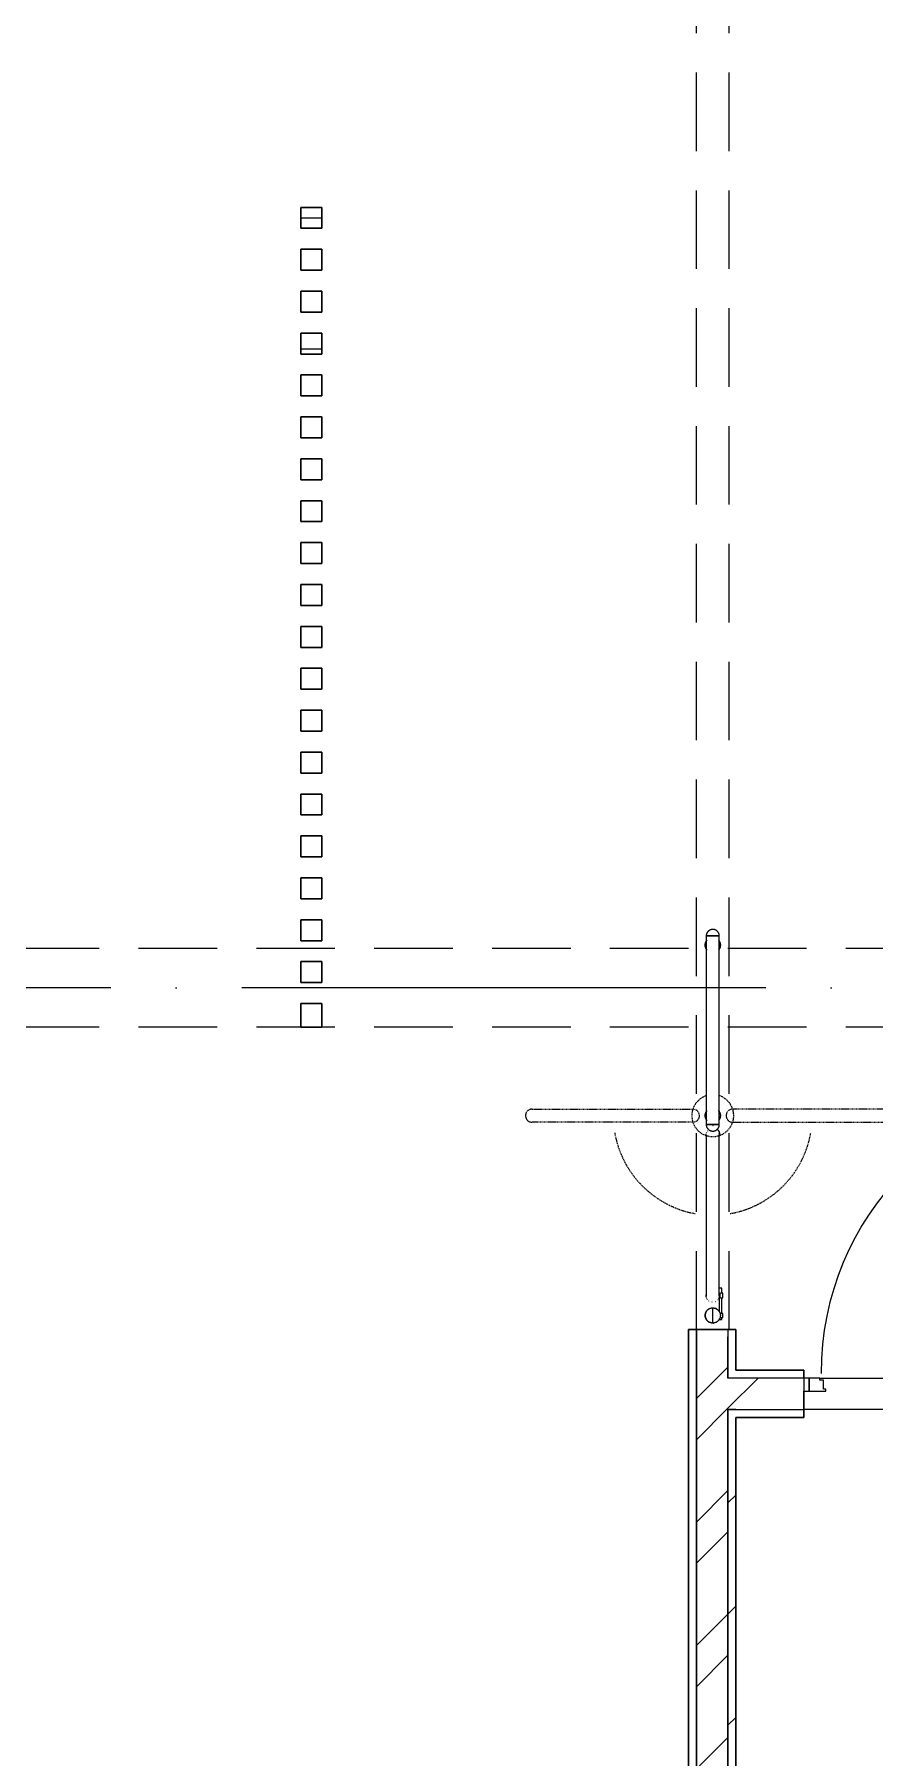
# Model space of a CAD drawing. Header units: millimetres. Extents: x -88595 to 880822, y -1054509 to -148035.
# Drawn here: x 195821 to 199028, y -244491 to -237912 of the extents above; entities that cross this region are included whole.
import ezdxf

# ---------------------------------------------------------------- set-up
doc = ezdxf.new("R2010")
doc.units = ezdxf.units.MM
for name, pattern in [('ADSK_Линия сетки', [25, 20, -2.5, 0, -2.5]), ('ADSK_Невидимые', [5, 3, -2]), ('ADSK_Сверху', [4.5, 3, -1.5])]:
    doc.linetypes.add(name, pattern=pattern)
for name, color, linetype, lineweight in [('Двери', 7, 'Continuous', 9), ('Линии', 7, 'Continuous', 9), ('Обобщенные модели', 7, 'Continuous', 18), ('Оборудование', 7, 'Continuous', 18), ('Оси', 7, 'Continuous', 9), ('Стены внутренние', 7, 'Continuous', 18), ('Стены наружные', 7, 'Continuous', 18), ('Стены штриховка', 7, 'Continuous', 9)]:
    doc.layers.add(name, color=color, linetype=linetype, lineweight=lineweight)
doc.layers.add('Двери открывание', color=7, linetype='Continuous', lineweight=9, true_color=0xc0c0c0)

# ---------------------------------------------------------------- blocks, each defined once
blk = doc.blocks.new('1 этаж')
at = {"layer": 'Двери'}
for p, q in [((234887.7, 685272.6), (234887.7, 685222.6)), ((234907.7, 685272.6), (234887.7, 685272.6)), ((234887.7, 685222.6), (234907.7, 685222.6)), ((234907.7, 685222.6), (234907.7, 685272.6)), ((234948.7, 685272.6), (234907.7, 685272.6)), ((234907.7, 685272.6), (234907.7, 685222.6)), ((234907.7, 685222.6), (234971.7, 685222.6)), ((234948.7, 685264.6), (234948.7, 685272.6)), ((234962.7, 685264.6), (234948.7, 685264.6)), ((234962.7, 685230.6), (234962.7, 685264.6)), ((234971.7, 685230.6), (234962.7, 685230.6)), ((234971.7, 685222.6), (234971.7, 685230.6))]:
    blk.add_line(p, q, dxfattribs=at)
at = {"layer": 'Двери открывание'}
blk.add_arc((236051.7, 685290.6), 1098, 90.93932, 180, dxfattribs=at)
at = {"layer": 'Линии', "linetype": 'ADSK_Сверху', "ltscale": 100}
for p, q in [((234477.7, 685457.6), (234477.7, 692462.6)), ((234602.7, 685457.6), (234602.7, 692462.6)), ((240297.7, 686912.6), (219832.7, 686912.6)), ((240297.7, 686612.6), (219832.7, 686612.6))]:
    blk.add_line(p, q, dxfattribs=at)
at = {"layer": 'Обобщенные модели'}
for p, q in [((234515.2, 686960.6), (234515.2, 686240.6)), ((234565.2, 686960.6), (234515.2, 686960.6)), ((234515.2, 686960.6), (234540.2, 686960.6)), ((234540.2, 686960.6), (234565.2, 686960.6)), ((234565.2, 686240.6), (234565.2, 686960.6)), ((234568.7, 686269.4), (234568.9, 686270.5)), ((234515.2, 686240.6), (234565.2, 686240.6)), ((234540.2, 686240.6), (234515.2, 686240.6)), ((234516.8, 686209.4), (234517.2, 686210.3)), ((234520.2, 686215.5), (234520.8, 686216.3)), ((234565.2, 686240.6), (234540.2, 686240.6)), ((234565.1, 686259.7), (234565.6, 686260.7)), ((234568.2, 686200.6), (234565.2, 686200.6)), ((234515.2, 686125.6), (234515.2, 685661.6)), ((234565.2, 685661.6), (234565.2, 686125.6)), ((234575.2, 685615.6), (234565.2, 685615.6)), ((234575.2, 685596.6), (234575.2, 685615.6)), ((234517.4, 685576.4), (234517, 685577.3)), ((234520.5, 685571.2), (234519.9, 685572)), ((234525.5, 685566.4), (234524.7, 685567)), ((234537.5, 685561.8), (234536.5, 685561.9)), ((234550.2, 685563.7), (234549.3, 685563.3)), ((234560.3, 685571.7), (234559.7, 685570.9)), ((234565.2, 685596.6), (234568.2, 685596.6)), ((234565.2, 685592.3), (234565.2, 685579.1)), ((234565.2, 685579.1), (234565.2, 685525.4)), ((234568.2, 685579.1), (234565.2, 685579.1)), ((234568.2, 685596.6), (234570.2, 685596.6)), ((234568.2, 685579.1), (234568.2, 685596.6)), ((234570.2, 685579.1), (234568.2, 685579.1)), ((234578.2, 685596.6), (234570.2, 685596.6)), ((234570.2, 685579.1), (234578.2, 685579.1)), ((234575.2, 685519.1), (234575.2, 685579.1)), ((234578.2, 685579.1), (234578.2, 685596.6)), ((234540.2, 685538.7), (234540.2, 685540.6)), ((234540.2, 685482.6), (234540.2, 685540.6)), ((234540.2, 685482.6), (234540.2, 685483.8)), ((234565.2, 685499.1), (234565.2, 685495.6)), ((234565.2, 685495.6), (234575.2, 685495.6)), ((234567.5, 685519.1), (234570.2, 685519.1)), ((234570.2, 685504.1), (234567.8, 685504.1)), ((234578.2, 685519.1), (234570.2, 685519.1)), ((234570.2, 685504.1), (234578.2, 685504.1)), ((234575.2, 685495.6), (234575.2, 685504.1)), ((234578.2, 685504.1), (234578.2, 685519.1))]:
    blk.add_line(p, q, dxfattribs=at)
at = {"layer": 'Обобщенные модели', "linetype": 'ADSK_Невидимые'}
for p, q in [((233850.2, 686299.6), (234464.2, 686299.6)), ((235230.2, 686299.6), (234616.2, 686299.6)), ((234464.2, 686249.6), (233850.2, 686249.6)), ((234616.2, 686249.6), (235230.2, 686249.6))]:
    blk.add_line(p, q, dxfattribs=at)
at = {"layer": 'Обобщенные модели', "flags": 128}
for points in [[(234518.6, 686906.2), (234517.9, 686907.1), (234517.1, 686908), (234516.5, 686909), (234515.8, 686909.9), (234515.2, 686910.9), (234514.6, 686911.9), (234514.1, 686913), (234513.6, 686914), (234513.2, 686915.1), (234512.8, 686916.2), (234512.4, 686917.3), (234512.1, 686918.4), (234511.9, 686919.5), (234511.6, 686920.7), (234511.5, 686921.8), (234511.3, 686923), (234511.2, 686924.1), (234511.2, 686925.3), (234511.2, 686926.5), (234511.3, 686927.6), (234511.4, 686928.8), (234511.5, 686929.9), (234511.7, 686931.1), (234512, 686932.2), (234512.3, 686933.3), (234512.6, 686934.4), (234513, 686935.5), (234513.4, 686936.6), (234513.8, 686937.7), (234514.3, 686938.7), (234514.9, 686939.7), (234515.5, 686940.7), (234516.1, 686941.7), (234516.8, 686942.7), (234517.5, 686943.6), (234518.2, 686944.5)], [(234512.9, 686935.3), (234512.5, 686934.2), (234512.2, 686933.1), (234511.9, 686932), (234511.7, 686930.8), (234511.5, 686929.7), (234511.4, 686928.5), (234511.3, 686927.4), (234511.2, 686926.2), (234511.2, 686925.6)], [(234515.4, 686940.6), (234514.8, 686939.5), (234514.2, 686938.5), (234513.8, 686937.5), (234513.3, 686936.4)], [(234565.2, 686960.6), (234565.2, 686961.6), (234565.1, 686962.6), (234565, 686963.6), (234564.9, 686964.6), (234564.7, 686965.6), (234564.5, 686966.5), (234564.2, 686967.5), (234563.9, 686968.5), (234563.6, 686969.4), (234563.2, 686970.3), (234562.8, 686971.3), (234562.4, 686972.1), (234561.9, 686973), (234561.4, 686973.9), (234560.8, 686974.7), (234560.3, 686975.5), (234559.7, 686976.3), (234559, 686977.1), (234558.3, 686977.8), (234557.6, 686978.5), (234556.9, 686979.2), (234556.1, 686979.9), (234555.4, 686980.5), (234554.5, 686981.1), (234553.7, 686981.6), (234552.9, 686982.2), (234552, 686982.7), (234551.1, 686983.1), (234550.2, 686983.5), (234549.3, 686983.9), (234548.3, 686984.2), (234547.4, 686984.6), (234546.4, 686984.8), (234545.4, 686985.1), (234544.5, 686985.2), (234543.5, 686985.4), (234542.5, 686985.5), (234541.5, 686985.6), (234540.5, 686985.6), (234539.5, 686985.6), (234538.5, 686985.5), (234537.5, 686985.5), (234536.5, 686985.3), (234535.5, 686985.2), (234534.5, 686985), (234533.6, 686984.7), (234532.6, 686984.4), (234531.7, 686984.1), (234530.7, 686983.7), (234529.8, 686983.3), (234528.9, 686982.9), (234528, 686982.4), (234527.2, 686981.9), (234526.3, 686981.4), (234525.5, 686980.8), (234524.7, 686980.2), (234523.9, 686979.6), (234523.2, 686978.9), (234522.5, 686978.2), (234521.8, 686977.5), (234521.1, 686976.7), (234520.5, 686976), (234519.9, 686975.2), (234519.3, 686974.3), (234518.8, 686973.5), (234518.3, 686972.6), (234517.8, 686971.7), (234517.4, 686970.8), (234517, 686969.9), (234516.7, 686969), (234516.3, 686968), (234516.1, 686967.1), (234515.8, 686966.1), (234515.6, 686965.1), (234515.5, 686964.1), (234515.3, 686963.1), (234515.3, 686962.1), (234515.2, 686961.1), (234515.2, 686960.6)], [(234561.8, 686945), (234562.6, 686944.1), (234563.3, 686943.2), (234564, 686942.2), (234564.6, 686941.3), (234565.2, 686940.3), (234565.8, 686939.3), (234566.3, 686938.2), (234566.8, 686937.2), (234567.2, 686936.1), (234567.6, 686935), (234568, 686933.9), (234568.3, 686932.8), (234568.6, 686931.7), (234568.8, 686930.5), (234569, 686929.4), (234569.1, 686928.2), (234569.2, 686927.1), (234569.2, 686925.9), (234569.2, 686924.8), (234569.1, 686923.6), (234569, 686922.4), (234568.9, 686921.3), (234568.7, 686920.2), (234568.5, 686919), (234568.2, 686917.9), (234567.8, 686916.8), (234567.5, 686915.7), (234567, 686914.6), (234566.6, 686913.5), (234566.1, 686912.5), (234565.5, 686911.5), (234564.9, 686910.5), (234564.3, 686909.5), (234563.7, 686908.5), (234563, 686907.6), (234562.2, 686906.7)], [(234566.4, 686938), (234565.9, 686939), (234565.4, 686940)], [(234568.8, 686930.2), (234568.6, 686931.4), (234568.4, 686932.5), (234568.1, 686933.6), (234567.7, 686934.7), (234567.4, 686935.8)], [(234569.2, 686925.6), (234569.2, 686926.8), (234569.1, 686927.9), (234569, 686929.1)], [(234511.2, 686925.6), (234511.2, 686924.4), (234511.3, 686923.3), (234511.4, 686922.1)], [(234511.8, 686919.8), (234512, 686918.7), (234512.3, 686917.6), (234512.7, 686916.5), (234513.1, 686915.4)], [(234514, 686913.3), (234514.5, 686912.2), (234515, 686911.2)], [(234565.1, 686910.7), (234565.6, 686911.7), (234566.2, 686912.7), (234566.7, 686913.7)], [(234567.1, 686914.8), (234567.5, 686915.9), (234567.9, 686917), (234568.2, 686918.1), (234568.5, 686919.2), (234568.7, 686920.4), (234568.9, 686921.5), (234569.1, 686922.7), (234569.2, 686923.8), (234569.2, 686925), (234569.2, 686925.6)], [(234518.6, 686255.2), (234517.9, 686256.1), (234517.1, 686257), (234516.5, 686258), (234515.8, 686258.9), (234515.2, 686259.9), (234514.6, 686260.9), (234514.1, 686262), (234513.6, 686263), (234513.2, 686264.1), (234512.8, 686265.2), (234512.4, 686266.3), (234512.1, 686267.4), (234511.9, 686268.5), (234511.6, 686269.7), (234511.5, 686270.8), (234511.3, 686272), (234511.2, 686273.1), (234511.2, 686274.3), (234511.2, 686275.5), (234511.3, 686276.6), (234511.4, 686277.8), (234511.5, 686278.9), (234511.7, 686280.1), (234512, 686281.2), (234512.3, 686282.3), (234512.6, 686283.4), (234513, 686284.5), (234513.4, 686285.6), (234513.8, 686286.7), (234514.3, 686287.7), (234514.9, 686288.7), (234515.5, 686289.7), (234516.1, 686290.7), (234516.8, 686291.7), (234517.5, 686292.6), (234518.2, 686293.5)], [(234511.4, 686277.5), (234511.3, 686276.4), (234511.2, 686275.2), (234511.2, 686274.6)], [(234511.2, 686274.6), (234511.2, 686273.4), (234511.3, 686272.3), (234511.4, 686271.1)], [(234511.6, 686270), (234511.8, 686268.8), (234512, 686267.7), (234512.3, 686266.6), (234512.7, 686265.5), (234513.1, 686264.4)], [(234515.4, 686289.6), (234514.8, 686288.5), (234514.2, 686287.5), (234513.8, 686286.5), (234513.3, 686285.4), (234512.9, 686284.3), (234512.5, 686283.2), (234512.2, 686282.1), (234511.9, 686281), (234511.7, 686279.8)], [(234561.8, 686294), (234562.6, 686293.1), (234563.3, 686292.2), (234564, 686291.2), (234564.6, 686290.3), (234565.2, 686289.3), (234565.8, 686288.3), (234566.3, 686287.2), (234566.8, 686286.2), (234567.2, 686285.1), (234567.6, 686284), (234568, 686282.9), (234568.3, 686281.8), (234568.6, 686280.7), (234568.8, 686279.5), (234569, 686278.4), (234569.1, 686277.2), (234569.2, 686276.1), (234569.2, 686274.9), (234569.2, 686273.8), (234569.1, 686272.6), (234569, 686271.4), (234568.9, 686270.3), (234568.7, 686269.2), (234568.5, 686268), (234568.2, 686266.9), (234567.8, 686265.8), (234567.5, 686264.7), (234567, 686263.6), (234566.6, 686262.5), (234566.1, 686261.5), (234565.5, 686260.5), (234564.9, 686259.5), (234564.3, 686258.5), (234563.7, 686257.5), (234563, 686256.6), (234562.2, 686255.7)], [(234566.4, 686287), (234565.9, 686288), (234565.4, 686289)], [(234567.1, 686263.8), (234567.5, 686264.9), (234567.9, 686266), (234568.2, 686267.1), (234568.5, 686268.2)], [(234569.2, 686275.8), (234569.1, 686276.9), (234569, 686278.1), (234568.8, 686279.2), (234568.6, 686280.4), (234568.4, 686281.5), (234568.1, 686282.6), (234567.7, 686283.7), (234567.4, 686284.8)], [(234514, 686262.3), (234514.5, 686261.2), (234515, 686260.2)], [(234515.2, 686240.6), (234515.2, 686239.6), (234515.3, 686238.6), (234515.4, 686237.6), (234515.5, 686236.6), (234515.7, 686235.6), (234515.9, 686234.7), (234516.2, 686233.7), (234516.5, 686232.7), (234516.8, 686231.8), (234517.2, 686230.9), (234517.6, 686230), (234518, 686229.1), (234518.5, 686228.2), (234519, 686227.3), (234519.6, 686226.5), (234520.2, 686225.7), (234520.8, 686224.9), (234521.4, 686224.1), (234522.1, 686223.4), (234522.8, 686222.7), (234523.5, 686222), (234524.3, 686221.3), (234525.1, 686220.7), (234525.9, 686220.1), (234526.7, 686219.6), (234527.6, 686219), (234528.4, 686218.6), (234529.3, 686218.1), (234530.2, 686217.7), (234531.2, 686217.3), (234532.1, 686217), (234533, 686216.7), (234534, 686216.4), (234535, 686216.2), (234536, 686216), (234537, 686215.8), (234537.9, 686215.7), (234538.9, 686215.6), (234539.9, 686215.6), (234540.9, 686215.6), (234541.9, 686215.7), (234542.9, 686215.8), (234543.9, 686215.9), (234544.9, 686216.1), (234545.9, 686216.3), (234546.9, 686216.5), (234547.8, 686216.8), (234548.8, 686217.1), (234549.7, 686217.5), (234550.6, 686217.9), (234551.5, 686218.3), (234552.4, 686218.8), (234553.3, 686219.3), (234554.1, 686219.8), (234554.9, 686220.4), (234555.7, 686221), (234556.5, 686221.6), (234557.2, 686222.3), (234558, 686223), (234558.6, 686223.7), (234559.3, 686224.5), (234559.9, 686225.2), (234560.5, 686226), (234561.1, 686226.9), (234561.6, 686227.7), (234562.1, 686228.6), (234562.6, 686229.5), (234563, 686230.4), (234563.4, 686231.3), (234563.8, 686232.2), (234564.1, 686233.2), (234564.4, 686234.1), (234564.6, 686235.1), (234564.8, 686236.1), (234565, 686237.1), (234565.1, 686238.1), (234565.2, 686239.1), (234565.2, 686240.1), (234565.2, 686240.6)], [(234515.2, 686200.6), (234515.2, 686201.6), (234515.3, 686202.6), (234515.4, 686203.6), (234515.5, 686204.6)], [(234515.2, 686196.5), (234515.2, 686197.5), (234515.2, 686198.3), (234515.2, 686198.9), (234515.2, 686199.5), (234515.2, 686200), (234515.2, 686200.3), (234515.2, 686200.5), (234515.2, 686200.6), (234515.2, 686200.6)], [(234515.2, 686200.6), (234515.2, 686200.5), (234515.2, 686200.4), (234515.2, 686200.1), (234515.2, 686199.6), (234515.2, 686199.1), (234515.2, 686198.5), (234515.2, 686197.7), (234515.2, 686196.8), (234515.2, 686195.8), (234515.2, 686194.7), (234515.2, 686193.5), (234515.2, 686192.1), (234515.2, 686190.7), (234515.2, 686189.1), (234515.2, 686187.5), (234515.2, 686185.8), (234515.2, 686183.9), (234515.2, 686182), (234515.2, 686180), (234515.2, 686177.9), (234515.2, 686175.7), (234515.2, 686173.4), (234515.2, 686171), (234515.2, 686168.6), (234515.2, 686166.1), (234515.2, 686163.6), (234515.2, 686161), (234515.2, 686158.3), (234515.2, 686155.6), (234515.2, 686152.8), (234515.2, 686150), (234515.2, 686147.1), (234515.2, 686144.2), (234515.2, 686141.3), (234515.2, 686138.4), (234515.2, 686135.4), (234515.2, 686132.4), (234515.2, 686129.4), (234515.2, 686126.4), (234515.2, 686125.6)], [(234565.2, 686125.6), (234565.2, 686128.6), (234565.2, 686131.6), (234565.2, 686134.6), (234565.2, 686137.6), (234565.2, 686140.5), (234565.2, 686143.4), (234565.2, 686146.3), (234565.2, 686149.2), (234565.2, 686152), (234565.2, 686154.8), (234565.2, 686157.6), (234565.2, 686160.2), (234565.2, 686162.9), (234565.2, 686165.4), (234565.2, 686168), (234565.2, 686170.4), (234565.2, 686172.8), (234565.2, 686175.1), (234565.2, 686177.3), (234565.2, 686179.4), (234565.2, 686181.5), (234565.2, 686183.4), (234565.2, 686185.3), (234565.2, 686187), (234565.2, 686188.7), (234565.2, 686190.3), (234565.2, 686191.8), (234565.2, 686193.1), (234565.2, 686194.4), (234565.2, 686195.5), (234565.2, 686196.5), (234565.2, 686197.5), (234565.2, 686198.3), (234565.2, 686198.9), (234565.2, 686199.5), (234565.2, 686200), (234565.2, 686200.3), (234565.2, 686200.5), (234565.2, 686200.6), (234565.2, 686200.6)], [(234565.2, 686200.5), (234565.2, 686200.4), (234565.2, 686200.1), (234565.2, 686199.6), (234565.2, 686199.1), (234565.2, 686198.5), (234565.2, 686197.7), (234565.2, 686196.8)], [(234515.2, 685661.6), (234515.2, 685658.6), (234515.2, 685655.6), (234515.2, 685652.6), (234515.2, 685649.7), (234515.2, 685646.7), (234515.2, 685643.8), (234515.2, 685640.9), (234515.2, 685638), (234515.2, 685635.2), (234515.2, 685632.4), (234515.2, 685629.7), (234515.2, 685627), (234515.2, 685624.3), (234515.2, 685621.8), (234515.2, 685619.3), (234515.2, 685616.8), (234515.2, 685614.4), (234515.2, 685612.2), (234515.2, 685609.9), (234515.2, 685607.8), (234515.2, 685605.8), (234515.2, 685603.8), (234515.2, 685601.9), (234515.2, 685600.2), (234515.2, 685598.5), (234515.2, 685596.9), (234515.2, 685595.5), (234515.2, 685594.1), (234515.2, 685592.8), (234515.2, 685591.7), (234515.2, 685590.7), (234515.2, 685589.8), (234515.2, 685589), (234515.2, 685588.3), (234515.2, 685587.7), (234515.2, 685587.2), (234515.2, 685586.9), (234515.2, 685586.7), (234515.2, 685586.6), (234515.2, 685586.6)], [(234565.2, 685586.6), (234565.2, 685586.7), (234565.2, 685586.8), (234565.2, 685587.1), (234565.2, 685587.6), (234565.2, 685588.1), (234565.2, 685588.8), (234565.2, 685589.5), (234565.2, 685590.4), (234565.2, 685591.4), (234565.2, 685592.5), (234565.2, 685593.7), (234565.2, 685595.1), (234565.2, 685596.5), (234565.2, 685598.1), (234565.2, 685599.7), (234565.2, 685601.4), (234565.2, 685603.3), (234565.2, 685605.2), (234565.2, 685607.2), (234565.2, 685609.4), (234565.2, 685611.5), (234565.2, 685613.8), (234565.2, 685616.2), (234565.2, 685618.6), (234565.2, 685621.1), (234565.2, 685623.6), (234565.2, 685626.3), (234565.2, 685628.9), (234565.2, 685631.7), (234565.2, 685634.4), (234565.2, 685637.2), (234565.2, 685640.1), (234565.2, 685643), (234565.2, 685645.9), (234565.2, 685648.9), (234565.2, 685651.8), (234565.2, 685654.8), (234565.2, 685657.8), (234565.2, 685660.8), (234565.2, 685661.6)], [(234515.2, 685586.6), (234515.2, 685586.7), (234515.2, 685586.8), (234515.2, 685587.1), (234515.2, 685587.6), (234515.2, 685588.1), (234515.2, 685588.8), (234515.2, 685589.5), (234515.2, 685590.4)], [(234516.1, 685580.1), (234515.8, 685581.1), (234515.6, 685582.1), (234515.5, 685583.1), (234515.3, 685584.1), (234515.3, 685585.1), (234515.2, 685586.1), (234515.2, 685586.6)], [(234563.9, 685578.7), (234563.6, 685577.8), (234563.2, 685576.9), (234562.8, 685576), (234562.4, 685575.1)], [(234565.2, 685585.6), (234565.1, 685584.6), (234565, 685583.6), (234564.9, 685582.6), (234564.7, 685581.6), (234564.5, 685580.7)], [(234540.2, 685482.6), (234539.1, 685482.6), (234537.9, 685482.7), (234536.7, 685482.8), (234535.6, 685483), (234534.4, 685483.2), (234533.3, 685483.4), (234532.2, 685483.7), (234531.1, 685484.1), (234530, 685484.5), (234528.9, 685484.9), (234527.9, 685485.4), (234526.8, 685485.9), (234525.8, 685486.4), (234524.8, 685487), (234523.8, 685487.7), (234522.9, 685488.3), (234522, 685489.1), (234521.1, 685489.8), (234520.2, 685490.6), (234519.4, 685491.4), (234518.6, 685492.2), (234517.9, 685493.1), (234517.1, 685494), (234516.5, 685495), (234515.8, 685495.9), (234515.2, 685496.9), (234514.6, 685497.9), (234514.1, 685499), (234513.6, 685500), (234513.2, 685501.1), (234512.8, 685502.2), (234512.4, 685503.3), (234512.1, 685504.4), (234511.9, 685505.5), (234511.6, 685506.7), (234511.5, 685507.8), (234511.3, 685509), (234511.2, 685510.1), (234511.2, 685511.3), (234511.2, 685512.5), (234511.3, 685513.6), (234511.4, 685514.8), (234511.5, 685515.9), (234511.7, 685517.1), (234512, 685518.2), (234512.3, 685519.3), (234512.6, 685520.4), (234513, 685521.5), (234513.4, 685522.6), (234513.8, 685523.7), (234514.3, 685524.7), (234514.9, 685525.7), (234515.5, 685526.7), (234516.1, 685527.7), (234516.8, 685528.7), (234517.5, 685529.6), (234518.2, 685530.5), (234519, 685531.4), (234519.8, 685532.2), (234520.6, 685533), (234521.5, 685533.8), (234522.4, 685534.5), (234523.3, 685535.2), (234524.3, 685535.8), (234525.3, 685536.5), (234526.3, 685537), (234527.3, 685537.6), (234528.3, 685538.1), (234529.4, 685538.5), (234530.5, 685538.9), (234531.6, 685539.3), (234532.7, 685539.6), (234533.8, 685539.9), (234535, 685540.1), (234536.1, 685540.3), (234537.3, 685540.5), (234538.4, 685540.5), (234539.6, 685540.6), (234540.2, 685540.6)], [(234512.5, 685520.2), (234512.2, 685519.1), (234511.9, 685518), (234511.7, 685516.8), (234511.5, 685515.7), (234511.4, 685514.5), (234511.3, 685513.4), (234511.2, 685512.2), (234511.2, 685511.6)], [(234511.2, 685511.6), (234511.2, 685510.4), (234511.3, 685509.3), (234511.4, 685508.1), (234511.6, 685507), (234511.8, 685505.8), (234512, 685504.7), (234512.3, 685503.6), (234512.7, 685502.5)], [(234519.6, 685532), (234518.8, 685531.2), (234518.1, 685530.3), (234517.3, 685529.4), (234516.6, 685528.5), (234516, 685527.5), (234515.4, 685526.6), (234514.8, 685525.5), (234514.2, 685524.5), (234513.8, 685523.5), (234513.3, 685522.4), (234512.9, 685521.3)], [(234513.1, 685501.4), (234513.5, 685500.3), (234514, 685499.3), (234514.5, 685498.2), (234515, 685497.2), (234515.6, 685496.2), (234516.3, 685495.2), (234517, 685494.3), (234517.7, 685493.4), (234518.4, 685492.5), (234519.2, 685491.6), (234520, 685490.8), (234520.9, 685490), (234521.7, 685489.3)], [(234524.5, 685487.2), (234525.5, 685486.6), (234526.5, 685486), (234527.6, 685485.5), (234528.6, 685485)], [(234528.1, 685538), (234527.1, 685537.5), (234526.1, 685536.9), (234525.1, 685536.3)], [(234540.2, 685540.6), (234541.4, 685540.6), (234542.5, 685540.5), (234543.7, 685540.4), (234544.8, 685540.2), (234546, 685540), (234547.1, 685539.8), (234548.2, 685539.5), (234549.3, 685539.1), (234550.4, 685538.7), (234551.5, 685538.3), (234552.6, 685537.8), (234553.6, 685537.3), (234554.6, 685536.8), (234555.6, 685536.2), (234556.6, 685535.5), (234557.5, 685534.9), (234558.4, 685534.2), (234559.3, 685533.4), (234560.2, 685532.6), (234561, 685531.8), (234561.8, 685531), (234562.6, 685530.1), (234563.3, 685529.2), (234564, 685528.2), (234564.6, 685527.3), (234565.2, 685526.3), (234565.8, 685525.3), (234566.3, 685524.2), (234566.8, 685523.2), (234567.2, 685522.1), (234567.6, 685521), (234568, 685519.9), (234568.3, 685518.8), (234568.6, 685517.7), (234568.8, 685516.5), (234569, 685515.4), (234569.1, 685514.2), (234569.2, 685513.1), (234569.2, 685511.9), (234569.2, 685510.8), (234569.1, 685509.6), (234569, 685508.4), (234568.9, 685507.3), (234568.7, 685506.2), (234568.5, 685505), (234568.2, 685503.9), (234567.8, 685502.8), (234567.5, 685501.7), (234567, 685500.6), (234566.6, 685499.5), (234566.1, 685498.5), (234565.5, 685497.5), (234564.9, 685496.5), (234564.3, 685495.5), (234563.7, 685494.5), (234563, 685493.6), (234562.2, 685492.7), (234561.4, 685491.9), (234560.6, 685491), (234559.8, 685490.2), (234558.9, 685489.5), (234558, 685488.7), (234557.1, 685488), (234556.1, 685487.4), (234555.2, 685486.8), (234554.2, 685486.2), (234553.1, 685485.6), (234552.1, 685485.1), (234551, 685484.7), (234549.9, 685484.3), (234548.8, 685483.9), (234547.7, 685483.6), (234546.6, 685483.3), (234545.4, 685483.1), (234544.3, 685482.9), (234543.2, 685482.8), (234542, 685482.7), (234540.8, 685482.6), (234540.2, 685482.6)], [(234555.9, 685536), (234554.9, 685536.6), (234553.9, 685537.2), (234552.8, 685537.7), (234551.8, 685538.2)], [(234552.3, 685485.2), (234553.3, 685485.7), (234554.3, 685486.3), (234555.3, 685486.9)], [(234558.2, 685488.9), (234559.1, 685489.6), (234560, 685490.4), (234560.8, 685491.2), (234561.6, 685492), (234562.4, 685492.9), (234563.1, 685493.8), (234563.8, 685494.7), (234564.4, 685495.7), (234565.1, 685496.7)], [(234565.4, 685526), (234564.8, 685527), (234564.1, 685528), (234563.5, 685528.9), (234562.8, 685529.8), (234562, 685530.7), (234561.2, 685531.6), (234560.4, 685532.4)]]:
    blk.add_lwpolyline(points, dxfattribs=at)
at = {"layer": 'Обобщенные модели'}
for centre, radius, start, end in [((234540.2, 686925.6), 29, 177.04437, 180), ((234540.2, 686238.6), 2, 270, 345), ((234540.2, 686200.6), 28, 0, 52.81744), ((234540.2, 686200.6), 25, 14.22917, 18.01384), ((234540.2, 686200.6), 25, 0, 4.02499), ((234540.2, 685511.6), 29, 171.38128, 180), ((234540.2, 685511.6), 29, 180, 191.70443), ((234540.2, 685511.6), 29, 137.7448, 151.77328), ((234540.2, 685511.6), 29, 210.88106, 220.97439), ((234540.2, 685511.6), 29, 261.22577, 263.84611), ((234540.2, 685511.6), 29, 274.8679, 278.77423), ((234540.2, 685511.6), 29, 30.70215, 42.25754), ((234540.2, 685511.6), 29, 319.02635, 333.22577)]:
    blk.add_arc(centre, radius, start, end, dxfattribs=at)
at = {"layer": 'Обобщенные модели', "linetype": 'ADSK_Невидимые'}
for centre, radius, start, end in [((234540.2, 686274.6), 80, 107.94466, 0), ((234540.2, 686274.6), 80, 0, 72.05534), ((233850.2, 686274.6), 25, 90, 180), ((233850.2, 686274.6), 25, 180, 270), ((234464.2, 686274.6), 25, 0, 90), ((234464.2, 686274.6), 25, 270, 0), ((234616.2, 686274.6), 25, 90, 180), ((234616.2, 686274.6), 25, 180, 270), ((234540.2, 686274.6), 380, 190, 260), ((234540.2, 686274.6), 380, 280, 350)]:
    blk.add_arc(centre, radius, start, end, dxfattribs=at)
at = {"layer": 'Оси', "linetype": 'ADSK_Линия сетки', "ltscale": 100}
blk.add_line((247242.7, 686762.6), (175520.4, 686762.6), dxfattribs=at)
at = {"layer": 'Стены внутренние', "lineweight": 30}
for p, q in [((233047.7, 689742.6), (232967.7, 689742.6)), ((232967.7, 689742.6), (232967.7, 689662.6)), ((233047.7, 689662.6), (233047.7, 689742.6)), ((232967.7, 689662.6), (233047.7, 689662.6)), ((233047.7, 689582.6), (232967.7, 689582.6)), ((232967.7, 689582.6), (232967.7, 689502.6)), ((233047.7, 689502.6), (233047.7, 689582.6)), ((232967.7, 689502.6), (233047.7, 689502.6)), ((233047.7, 689422.6), (232967.7, 689422.6)), ((232967.7, 689422.6), (232967.7, 689342.6)), ((233047.7, 689342.6), (233047.7, 689422.6)), ((232967.7, 689342.6), (233047.7, 689342.6)), ((233047.7, 689262.6), (232967.7, 689262.6)), ((232967.7, 689262.6), (232967.7, 689182.6)), ((233047.7, 689182.6), (233047.7, 689262.6)), ((232967.7, 689182.6), (233047.7, 689182.6)), ((233047.7, 689102.6), (232967.7, 689102.6)), ((232967.7, 689102.6), (232967.7, 689022.6)), ((233047.7, 689022.6), (233047.7, 689102.6)), ((232967.7, 689022.6), (233047.7, 689022.6)), ((233047.7, 688942.6), (232967.7, 688942.6)), ((232967.7, 688942.6), (232967.7, 688862.6)), ((233047.7, 688862.6), (233047.7, 688942.6)), ((232967.7, 688862.6), (233047.7, 688862.6)), ((233047.7, 688782.6), (232967.7, 688782.6)), ((232967.7, 688782.6), (232967.7, 688702.6)), ((233047.7, 688702.6), (233047.7, 688782.6)), ((232967.7, 688702.6), (233047.7, 688702.6)), ((233047.7, 688622.6), (232967.7, 688622.6)), ((232967.7, 688622.6), (232967.7, 688542.6)), ((233047.7, 688542.6), (233047.7, 688622.6)), ((232967.7, 688542.6), (233047.7, 688542.6)), ((233047.7, 688462.6), (232967.7, 688462.6)), ((232967.7, 688462.6), (232967.7, 688382.6)), ((233047.7, 688382.6), (233047.7, 688462.6)), ((232967.7, 688382.6), (233047.7, 688382.6)), ((233047.7, 688302.6), (232967.7, 688302.6)), ((232967.7, 688302.6), (232967.7, 688222.6)), ((233047.7, 688222.6), (233047.7, 688302.6)), ((232967.7, 688222.6), (233047.7, 688222.6)), ((233047.7, 688142.6), (232967.7, 688142.6)), ((232967.7, 688142.6), (232967.7, 688062.6)), ((233047.7, 688062.6), (233047.7, 688142.6)), ((232967.7, 688062.6), (233047.7, 688062.6)), ((233047.7, 687982.6), (232967.7, 687982.6)), ((232967.7, 687982.6), (232967.7, 687902.6)), ((233047.7, 687902.6), (233047.7, 687982.6)), ((232967.7, 687902.6), (233047.7, 687902.6)), ((233047.7, 687822.6), (232967.7, 687822.6)), ((232967.7, 687822.6), (232967.7, 687742.6)), ((233047.7, 687742.6), (233047.7, 687822.6)), ((232967.7, 687742.6), (233047.7, 687742.6)), ((233047.7, 687662.6), (232967.7, 687662.6)), ((232967.7, 687662.6), (232967.7, 687582.6)), ((233047.7, 687582.6), (233047.7, 687662.6)), ((232967.7, 687582.6), (233047.7, 687582.6)), ((233047.7, 687502.6), (232967.7, 687502.6)), ((232967.7, 687502.6), (232967.7, 687422.6)), ((233047.7, 687422.6), (233047.7, 687502.6)), ((232967.7, 687422.6), (233047.7, 687422.6)), ((233047.7, 687342.6), (232967.7, 687342.6)), ((232967.7, 687342.6), (232967.7, 687262.6)), ((233047.7, 687262.6), (233047.7, 687342.6)), ((232967.7, 687262.6), (233047.7, 687262.6)), ((233047.7, 687182.6), (232967.7, 687182.6)), ((232967.7, 687182.6), (232967.7, 687102.6)), ((233047.7, 687102.6), (233047.7, 687182.6)), ((232967.7, 687102.6), (233047.7, 687102.6)), ((233047.7, 687022.6), (232967.7, 687022.6)), ((232967.7, 687022.6), (232967.7, 686942.6)), ((233047.7, 686942.6), (233047.7, 687022.6)), ((232967.7, 686942.6), (233047.7, 686942.6)), ((233047.7, 686862.6), (232967.7, 686862.6)), ((232967.7, 686862.6), (232967.7, 686782.6)), ((233047.7, 686782.6), (233047.7, 686862.6)), ((232967.7, 686782.6), (233047.7, 686782.6)), ((233047.7, 686702.6), (232967.7, 686702.6)), ((232967.7, 686702.6), (232967.7, 686612.6)), ((233047.7, 686612.6), (233047.7, 686702.6)), ((232967.7, 686612.6), (233047.7, 686612.6))]:
    blk.add_line(p, q, dxfattribs=at)
at = {"layer": 'Стены внутренние', "linetype": 'Continuous', "lineweight": 9}
for p, q in [((232967.7, 689702.3), (233047.7, 689702.3)), ((232967.7, 689202.3), (233047.7, 689202.3)), ((232967.7, 686702.3), (233047.7, 686702.3))]:
    blk.add_line(p, q, dxfattribs=at)
at = {"layer": 'Стены наружные', "lineweight": 30}
for p, q in [((234447.7, 685457.6), (234627.7, 685457.6)), ((234447.7, 683162.6), (234447.7, 685457.6)), ((234477.7, 683132.6), (234477.7, 685457.6)), ((234597.7, 685430.6), (234597.7, 685272.6)), ((234627.7, 685457.6), (234627.7, 685302.6)), ((234887.7, 685302.6), (234627.7, 685302.6)), ((234887.7, 685272.6), (234887.7, 685302.6)), ((234887.7, 685122.6), (234887.7, 685222.6)), ((234597.7, 685152.6), (234627.7, 685152.6)), ((234597.7, 685152.6), (234597.7, 683292.6)), ((234627.7, 683322.6), (234627.7, 685122.6)), ((234627.7, 685122.6), (234887.7, 685122.6))]:
    blk.add_line(p, q, dxfattribs=at)
at = {"layer": 'Стены наружные', "linetype": 'Continuous', "lineweight": 9}
for p, q in [((234477.7, 685194.3), (234597.7, 685314.3)), ((234597.7, 685157.1), (234713.2, 685272.6)), ((234477.7, 685037.1), (234597.7, 685157.1)), ((234477.7, 684722.8), (234597.7, 684842.8)), ((234597.7, 684795.6), (234627.7, 684825.6)), ((234477.7, 684565.7), (234597.7, 684685.7)), ((234477.7, 684251.4), (234597.7, 684371.4)), ((234597.7, 684371.4), (234627.7, 684401.4)), ((234477.7, 684094.2), (234597.7, 684214.2)), ((234597.7, 683947.1), (234627.7, 683977.1)), ((234477.7, 683779.9), (234597.7, 683899.9))]:
    blk.add_line(p, q, dxfattribs=at)
at = {"layer": 'Стены наружные'}
for p, q in [((234948.7, 685272.6), (236056.7, 685272.6)), ((236117.7, 685152.6), (234887.7, 685152.6))]:
    blk.add_line(p, q, dxfattribs=at)
at = {"layer": 'Стены штриховка'}
for p, q in [((234597.7, 685457.6), (234597.7, 685430.6)), ((234887.7, 685272.6), (234597.7, 685272.6)), ((234627.7, 685152.6), (234887.7, 685152.6))]:
    blk.add_line(p, q, dxfattribs=at)

msp = doc.modelspace()

# ---------------------------------------------------------------- block references
at = {"layer": 'Оборудование', "color": 5, "true_color": 0x0000ff}
msp.add_blockref('1 этаж', (-36129.5, -928314.5), dxfattribs=at)

doc.saveas('drawing.dxf')
